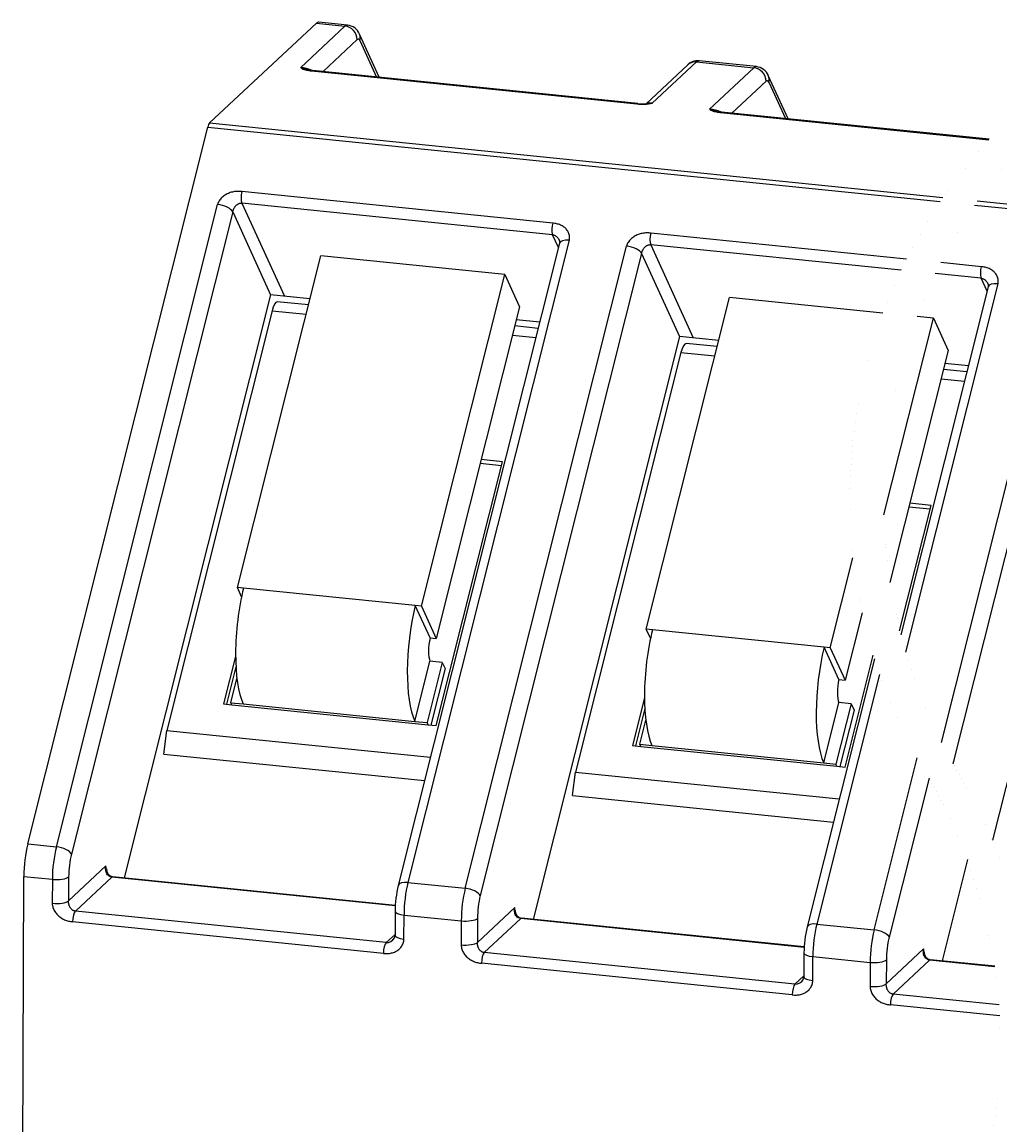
# Model space of a CAD drawing. Header units: millimetres. Extents: x 6 to 292, y 5 to 204.
# Drawn here: x 218.28 to 246.75, y 134.15 to 166.27 of the extents above; entities that cross this region are included whole.
import ezdxf
from ezdxf.lldxf.tags import DXFTag

# ---------------------------------------------------------------- set-up
doc = ezdxf.new("R2010")
doc.units = ezdxf.units.MM
doc.layers.add('200123617', color=7, linetype='Continuous')
doc.layers.add('尺寸层', color=7, linetype='Continuous')
tags = doc.linetypes.add('DIVIDE2', pattern=[15.875, 6.35, -3.175, 0, -3.175, 0, -3.175]).pattern_tags.tags
tags[14:15] = [DXFTag(74, 4), DXFTag(75, 0), DXFTag(340, '0'), DXFTag(46, 0.0), DXFTag(50, 0.0), DXFTag(44, 0.0), DXFTag(45, 0.0)]
tags[12:13] = [DXFTag(74, 4), DXFTag(75, 0), DXFTag(340, '0'), DXFTag(46, 0.0), DXFTag(50, 0.0), DXFTag(44, 0.0), DXFTag(45, 0.0)]
tags[10:11] = [DXFTag(74, 4), DXFTag(75, 0), DXFTag(340, '0'), DXFTag(46, 0.0), DXFTag(50, 0.0), DXFTag(44, 0.0), DXFTag(45, 0.0)]
tags[8:9] = [DXFTag(74, 4), DXFTag(75, 0), DXFTag(340, '0'), DXFTag(46, 0.0), DXFTag(50, 0.0), DXFTag(44, 0.0), DXFTag(45, 0.0)]
tags[6:7] = [DXFTag(74, 4), DXFTag(75, 0), DXFTag(340, '0'), DXFTag(46, 0.0), DXFTag(50, 0.0), DXFTag(44, 0.0), DXFTag(45, 0.0)]
tags[4:5] = [DXFTag(74, 4), DXFTag(75, 0), DXFTag(340, '0'), DXFTag(46, 0.0), DXFTag(50, 0.0), DXFTag(44, 0.0), DXFTag(45, 0.0)]

# ---------------------------------------------------------------- blocks, each defined once
blk = doc.blocks.new('SE7')
at = {"layer": '200123617', "color": 7, "linetype": 'Continuous'}
for p, q in [((223.737, 163.33), (226.841, 166.232)), ((226.386, 164.944), (227.674, 166.147)), ((226.841, 166.232), (227.674, 166.147)), ((227.747, 166.179), (226.914, 166.263)), ((227.036, 164.825), (228.029, 165.754)), ((228.67, 164.659), (228.095, 165.917)), ((228.11, 165.725), (228.595, 164.667)), ((237.902, 165.108), (236.614, 163.905)), ((237.902, 165.108), (239.567, 164.938)), ((239.64, 164.97), (237.975, 165.139)), ((226.705, 164.846), (236.168, 163.884)), ((236.193, 163.894), (226.73, 164.856)), ((237.644, 165.024), (236.432, 163.891)), ((238.279, 163.735), (239.567, 164.938)), ((238.929, 163.616), (239.922, 164.545)), ((240.563, 163.45), (239.988, 164.709)), ((240.003, 164.516), (240.488, 163.458)), ((238.573, 163.639), (238.598, 163.637)), ((238.631, 163.646), (238.598, 163.65)), ((238.598, 163.637), (246.405, 162.843)), ((246.416, 162.855), (238.623, 163.647)), ((218.447, 142.356), (223.682, 163.21)), ((223.682, 163.21), (244.988, 161.044)), ((223.737, 163.33), (245.068, 161.162)), ((233.716, 160.416), (224.675, 161.335)), ((219.279, 142.271), (223.97, 160.957)), ((233.712, 160.079), (224.674, 160.998)), ((224.674, 160.998), (225.913, 158.288)), ((224.408, 160.744), (219.717, 142.058)), ((224.408, 160.744), (225.512, 158.329)), ((233.883, 159.706), (233.712, 160.079)), ((244.007, 159.37), (236.568, 160.126)), ((233.915, 159.832), (229.224, 141.147)), ((234.198, 159.917), (229.507, 141.232)), ((231.172, 141.062), (235.863, 159.748)), ((243.85, 159.049), (236.567, 159.789)), ((236.567, 159.789), (237.806, 157.08)), ((224.546, 149.812), (226.968, 159.461)), ((232.32, 158.917), (226.968, 159.461)), ((236.301, 159.535), (231.61, 140.85)), ((236.301, 159.535), (237.405, 157.12)), ((229.897, 149.268), (232.32, 158.917)), ((232.32, 158.917), (232.75, 157.977)), ((225.512, 158.329), (221.254, 141.367)), ((226.655, 158.213), (225.512, 158.329)), ((226.61, 158.034), (225.705, 158.126)), ((236.439, 148.604), (238.861, 158.253)), ((243.321, 157.799), (238.861, 158.253)), ((225.553, 157.864), (222.488, 145.654)), ((225.553, 157.864), (226.542, 157.763)), ((232.75, 157.977), (230.328, 148.328)), ((233.293, 157.355), (232.611, 157.424)), ((233.338, 157.534), (232.656, 157.603)), ((232.543, 157.153), (233.225, 157.084)), ((237.405, 157.12), (233.147, 140.158)), ((238.548, 157.004), (237.405, 157.12)), ((238.503, 156.825), (237.598, 156.917)), ((237.446, 156.655), (234.381, 144.446)), ((237.446, 156.655), (238.435, 156.554)), ((232.256, 153.472), (231.635, 153.535)), ((230.329, 145.796), (232.256, 153.472)), ((232.227, 153.358), (231.606, 153.421)), ((241.79, 148.06), (242.448, 150.678)), ((224.724, 149.794), (224.546, 149.812)), ((224.667, 149.547), (224.546, 149.812)), ((229.719, 149.287), (224.724, 149.794)), ((230.149, 148.346), (229.719, 149.287)), ((229.897, 149.268), (229.719, 149.287)), ((229.897, 149.268), (230.328, 148.328)), ((242.713, 149.081), (242.221, 147.119)), ((236.617, 148.586), (236.439, 148.604)), ((236.56, 148.338), (236.439, 148.604)), ((241.612, 148.078), (236.617, 148.586)), ((230.149, 148.346), (230.328, 148.328)), ((242.042, 147.137), (241.612, 148.078)), ((241.79, 148.06), (241.612, 148.078)), ((241.79, 148.06), (242.221, 147.119)), ((224.492, 147.811), (224.145, 146.425)), ((242.222, 144.588), (243.04, 147.846)), ((224.502, 147.504), (224.229, 146.416)), ((229.706, 145.918), (230.147, 147.672)), ((230.503, 147.636), (230.063, 145.882)), ((230.503, 147.636), (230.147, 147.672)), ((230.587, 147.453), (230.175, 145.812)), ((230.503, 147.636), (230.587, 147.453)), ((243.075, 147.735), (241.117, 139.938)), ((224.354, 146.462), (224.531, 147.165)), ((243.224, 147.288), (241.4, 140.023)), ((242.042, 147.137), (242.221, 147.119)), ((224.354, 146.462), (224.711, 146.425)), ((224.382, 146.401), (224.354, 146.462)), ((236.385, 146.602), (236.037, 145.216)), ((241.599, 144.709), (242.04, 146.464)), ((242.396, 146.427), (242.04, 146.464)), ((224.145, 146.425), (224.382, 146.401)), ((224.382, 146.401), (230.091, 145.82)), ((224.711, 146.425), (229.706, 145.918)), ((236.395, 146.295), (236.122, 145.208)), ((242.396, 146.427), (241.956, 144.673)), ((242.48, 146.244), (242.068, 144.603)), ((242.396, 146.427), (242.48, 146.244)), ((229.706, 145.918), (230.063, 145.882)), ((230.091, 145.82), (230.063, 145.882)), ((230.091, 145.82), (230.329, 145.796)), ((236.247, 145.253), (236.424, 145.956)), ((222.402, 144.968), (222.488, 145.654)), ((222.488, 145.654), (230.16, 144.875)), ((236.037, 145.216), (236.275, 145.192)), ((236.247, 145.253), (236.604, 145.217)), ((236.275, 145.192), (236.247, 145.253)), ((236.275, 145.192), (241.984, 144.612)), ((236.604, 145.217), (241.599, 144.709)), ((222.402, 144.968), (229.99, 144.197)), ((243.065, 139.854), (244.321, 144.858)), ((241.599, 144.709), (241.956, 144.673)), ((241.984, 144.612), (241.956, 144.673)), ((241.984, 144.612), (242.222, 144.588)), ((234.295, 143.759), (234.381, 144.446)), ((234.381, 144.446), (242.053, 143.666)), ((244.665, 144.27), (243.502, 139.641)), ((234.295, 143.759), (241.883, 142.988)), ((218.447, 142.356), (219.279, 142.271)), ((220.72, 141.714), (219.633, 140.697)), ((245.78, 141.899), (245.04, 138.949)), ((218.282, 128.562), (218.331, 141.408)), ((218.331, 141.408), (219.163, 141.324)), ((219.163, 141.324), (219.161, 140.626)), ((219.635, 141.395), (219.633, 140.697)), ((220.892, 141.39), (219.831, 140.399)), ((229.138, 140.552), (220.892, 141.39)), ((229.139, 140.565), (220.916, 141.401)), ((229.507, 141.232), (231.172, 141.062)), ((228.87, 139.481), (219.831, 140.399)), ((229.132, 140.393), (229.129, 139.696)), ((232.613, 140.505), (231.526, 139.489)), ((228.792, 139.17), (219.753, 140.089)), ((229.389, 139.586), (229.391, 140.284)), ((229.391, 140.284), (231.056, 140.115)), ((231.056, 140.115), (231.054, 139.417)), ((231.528, 140.186), (231.526, 139.489)), ((232.785, 140.182), (231.724, 139.19)), ((241.031, 139.344), (232.785, 140.182)), ((241.031, 139.357), (232.809, 140.192)), ((228.87, 139.481), (229.129, 139.723)), ((241.4, 140.023), (243.065, 139.854)), ((240.763, 138.272), (231.724, 139.19)), ((241.025, 139.185), (241.022, 138.487)), ((241.281, 138.378), (241.284, 139.075)), ((241.284, 139.075), (242.949, 138.906)), ((244.506, 139.297), (243.419, 138.28)), ((240.685, 137.962), (231.646, 138.88)), ((242.949, 138.906), (242.947, 138.208)), ((243.421, 138.978), (243.419, 138.28)), ((244.678, 138.973), (243.617, 137.982)), ((246.579, 138.78), (244.678, 138.973)), ((246.577, 138.793), (244.702, 138.983)), ((240.763, 138.272), (241.022, 138.514)), ((246.702, 137.668), (243.617, 137.982)), ((246.722, 137.348), (243.539, 137.672))]:
    blk.add_line(p, q, dxfattribs=at)
for centre, radius, start, end in [((227.7, 165.751), 0.429, 22.8224, 83.7745), ((237.93, 164.73), 0.411, 83.8274, 134.1219), ((226.268, 163.83), 1.12, 66.3581, 83.9035), ((226.998, 167.942), 3.098, 263.0553, 265.1298), ((239.593, 164.542), 0.429, 22.8224, 83.7745), ((236.332, 165.178), 1.305, 262.801, 282.5131), ((236.337, 165.145), 1.259, 263.4419, 276.7821), ((236.908, 159.041), 4.872, 93.4527, 95.4926), ((238.161, 162.622), 1.12, 66.4193, 83.9034), ((238.837, 165.892), 2.255, 261.5153, 263.9423), ((234.289, 160.242), 0.599, 163.1184, 195.7666), ((218.805, 141.42), 1.938, 6.1999, 8.7235), ((220.953, 141.618), 0.22, 177.868, 261.6905), ((232.37, 140.378), 3.238, 166.2765, 179.7334), ((230.697, 140.211), 1.938, 6.1979, 8.7207), ((232.846, 140.409), 0.22, 177.868, 261.6905), ((244.263, 139.17), 3.238, 166.2765, 179.7334), ((228.873, 139.756), 0.275, 269.3638, 331.6383), ((228.919, 139.709), 0.21, 310.5905, 355.8806), ((242.591, 139.003), 1.938, 6.1984, 8.7214), ((244.739, 139.201), 0.22, 177.8688, 261.6906), ((240.812, 138.501), 0.21, 310.5905, 355.8806), ((240.766, 138.547), 0.275, 269.3638, 331.6383)]:
    blk.add_arc(centre, radius, start, end, dxfattribs=at)
for centre, major_axis, ratio, start_param, end_param in [((226.839, 165.517), (-0.076, -0.746), 0.29226, 3.141593, 3.464508), ((227.671, 165.432), (-0.076, -0.746), 0.29226, 3.141879, 3.464508), ((227.672, 165.79), (-0.256, 0.274), 0.90691, 3.908163, 5.47896), ((228.028, 165.396), (-0.038, -0.373), 0.29226, 2.67911, 3.464508), ((227.754, 165.761), (-0.341, -0.156), 0.855873, 2.541043, 3.143524), ((237.9, 164.75), (0.256, -0.274), 0.90691, 2.337367, 3.141593), ((237.899, 164.393), (-0.076, -0.746), 0.29226, 3.141593, 3.464508), ((226.704, 164.607), (-0.025, -0.249), 0.29226, 3.141593, 3.464508), ((239.564, 164.224), (-0.076, -0.746), 0.29226, 3.141879, 3.464508), ((239.565, 164.581), (-0.256, 0.274), 0.90691, 3.908163, 5.47896), ((239.921, 164.188), (-0.038, -0.373), 0.29226, 2.67911, 3.464508), ((239.647, 164.553), (-0.341, -0.156), 0.855873, 2.541043, 3.143524), ((236.167, 163.646), (-0.025, -0.249), 0.29223, 3.104245, 3.464504), ((223.736, 163.092), (0.025, 0.249), 0.29226, 0.322915, 1.108313), ((224.729, 161.217), (-0.025, -0.249), 0.29226, 4.249906, 5.820702), ((224.051, 160.78), (0.364, -0.091), 0.426691, 0.329061, 1.899857), ((236.622, 160.009), (-0.025, -0.249), 0.29226, 4.249906, 5.820702), ((234.279, 159.741), (0.364, -0.091), 0.426765, 1.900018, 3.141702), ((235.944, 159.572), (0.364, -0.091), 0.426691, 0.329053, 1.899857), ((225.66, 157.628), (0.051, 0.497), 0.29226, 0.038565, 1.108313), ((237.553, 156.42), (0.051, 0.497), 0.29226, 0.038565, 1.108313), ((225.262, 148.618), (0.253, 2.487), 0.29226, 1.108313, 2.67911), ((230.257, 148.111), (-0.253, -2.487), 0.29226, 4.249906, 5.820702), ((237.155, 147.41), (0.253, 2.487), 0.29226, 1.108313, 2.67911), ((230.257, 148.111), (0.051, 0.497), 0.29226, 1.108313, 2.67911), ((242.15, 146.902), (-0.253, -2.487), 0.29226, 4.249906, 5.820702), ((242.15, 146.902), (0.051, 0.497), 0.29226, 1.108313, 2.67911), ((218.715, 141.768), (-0.126, -1.244), 0.29226, 4.249906, 5.035304), ((219.548, 141.683), (0.126, 1.244), 0.29226, 1.108313, 1.893711), ((219.36, 142.095), (0.364, -0.091), 0.426691, 0.329061, 1.899857), ((219.905, 141.647), (0.088, 0.871), 0.29226, 1.108313, 1.893711), ((219.279, 141.431), (0.375, -0.001), 0.303477, 4.400638, 5.971435), ((229.588, 141.055), (0.364, -0.091), 0.426691, 1.899857, 3.141593), ((229.776, 140.644), (-0.126, -1.244), 0.29226, 4.249906, 5.035304), ((231.441, 140.474), (0.126, 1.244), 0.29226, 1.108313, 1.893711), ((231.253, 140.886), (0.364, -0.091), 0.426691, 0.329061, 1.899857), ((219.276, 140.734), (0.375, -0.001), 0.303477, 4.400638, 5.971435), ((231.798, 140.438), (0.088, 0.871), 0.29226, 1.108313, 1.893711), ((219.83, 140.161), (0.025, 0.249), 0.29226, 0.322915, 1.893711), ((229.507, 140.392), (0.375, -0.001), 0.303477, 3.142106, 4.400638), ((231.172, 140.223), (0.375, -0.001), 0.303477, 4.400638, 5.971435), ((241.481, 139.847), (0.364, -0.091), 0.426691, 1.899857, 3.141593), ((241.669, 139.435), (-0.126, -1.244), 0.29226, 4.249906, 5.035304), ((243.334, 139.266), (0.126, 1.244), 0.29226, 1.108313, 1.893711), ((243.146, 139.677), (0.364, -0.091), 0.426691, 0.329061, 1.899857), ((228.869, 139.242), (0.025, 0.249), 0.29226, 0.322915, 1.893711), ((229.504, 139.694), (0.375, -0.001), 0.303477, 3.141593, 4.400638), ((231.169, 139.525), (0.375, -0.001), 0.303477, 4.400638, 5.971435), ((243.691, 139.23), (0.088, 0.871), 0.29226, 1.108313, 1.893711), ((231.723, 138.952), (0.025, 0.249), 0.29226, 0.322915, 1.893711), ((241.4, 139.183), (0.375, -0.001), 0.303477, 3.142106, 4.400638), ((243.065, 139.014), (0.375, -0.001), 0.303477, 4.400638, 5.971435), ((241.397, 138.486), (0.375, -0.001), 0.303477, 3.141593, 4.400638), ((240.762, 138.034), (0.025, 0.249), 0.29226, 0.322915, 1.893711), ((243.062, 138.316), (0.375, -0.001), 0.303477, 4.400638, 5.971435), ((243.616, 137.744), (0.025, 0.249), 0.29226, 0.322915, 1.893711)]:
    blk.add_ellipse(centre, major_axis=major_axis, ratio=ratio, start_param=start_param, end_param=end_param, dxfattribs=at)
for points in [[(226.386, 164.944), (226.389, 164.94), (226.396, 164.93), (226.416, 164.915), (226.448, 164.9), (226.492, 164.884), (226.549, 164.869), (226.619, 164.856), (226.675, 164.849), (226.705, 164.846)], [(238.573, 163.64), (238.581, 163.647), (238.589, 163.651), (238.597, 163.65)], [(238.623, 163.647), (238.615, 163.648), (238.606, 163.645), (238.598, 163.637)], [(224.675, 161.335), (224.655, 161.337), (224.615, 161.34), (224.554, 161.341), (224.492, 161.337), (224.429, 161.328), (224.367, 161.313), (224.307, 161.293), (224.249, 161.268), (224.194, 161.237), (224.143, 161.201), (224.095, 161.161), (224.053, 161.115), (224.017, 161.066), (223.988, 161.013), (223.975, 160.976), (223.97, 160.957)], [(224.408, 160.744), (224.41, 160.752), (224.414, 160.767), (224.422, 160.792), (224.432, 160.817), (224.444, 160.843), (224.458, 160.867), (224.474, 160.891), (224.492, 160.914), (224.512, 160.935), (224.535, 160.954), (224.56, 160.971), (224.587, 160.985), (224.615, 160.994), (224.644, 160.999), (224.664, 160.999), (224.674, 160.998)], [(234.198, 159.917), (234.203, 159.936), (234.209, 159.974), (234.207, 160.03), (234.197, 160.084), (234.179, 160.136), (234.154, 160.184), (234.122, 160.228), (234.086, 160.268), (234.043, 160.304), (233.996, 160.335), (233.944, 160.361), (233.889, 160.382), (233.831, 160.398), (233.774, 160.409), (233.733, 160.414), (233.716, 160.416)], [(236.568, 160.126), (236.548, 160.128), (236.508, 160.131), (236.447, 160.132), (236.385, 160.129), (236.322, 160.12), (236.26, 160.105), (236.2, 160.084), (236.142, 160.059), (236.087, 160.028), (236.036, 159.993), (235.988, 159.952), (235.946, 159.907), (235.91, 159.857), (235.881, 159.804), (235.868, 159.767), (235.863, 159.748)], [(233.9, 159.93), (233.917, 159.885), (233.923, 159.853), (233.916, 159.835)], [(220.892, 141.39), (220.865, 141.393), (220.816, 141.41), (220.765, 141.456), (220.733, 141.51), (220.716, 141.565), (220.71, 141.618), (220.712, 141.668), (220.717, 141.699), (220.72, 141.714)], [(220.892, 141.39), (220.899, 141.397), (220.908, 141.401), (220.916, 141.4)], [(219.161, 140.626), (219.16, 140.605), (219.164, 140.564), (219.179, 140.503), (219.202, 140.445), (219.232, 140.389), (219.268, 140.337), (219.309, 140.29), (219.355, 140.247), (219.405, 140.208), (219.458, 140.175), (219.516, 140.147), (219.575, 140.124), (219.634, 140.108), (219.693, 140.096), (219.733, 140.091), (219.753, 140.089)], [(232.785, 140.182), (232.758, 140.184), (232.709, 140.201), (232.658, 140.248), (232.626, 140.301), (232.609, 140.356), (232.603, 140.41), (232.605, 140.46), (232.61, 140.491), (232.613, 140.505)], [(232.785, 140.182), (232.792, 140.189), (232.801, 140.192), (232.809, 140.191)], [(228.792, 139.17), (228.812, 139.168), (228.852, 139.165), (228.911, 139.165), (228.971, 139.169), (229.03, 139.18), (229.087, 139.196), (229.141, 139.219), (229.191, 139.247), (229.237, 139.281), (229.279, 139.32), (229.316, 139.364), (229.346, 139.414), (229.37, 139.468), (229.385, 139.526), (229.388, 139.566), (229.389, 139.586)], [(231.054, 139.417), (231.053, 139.397), (231.057, 139.356), (231.072, 139.295), (231.095, 139.236), (231.125, 139.18), (231.161, 139.129), (231.202, 139.081), (231.248, 139.038), (231.298, 139), (231.351, 138.966), (231.409, 138.938), (231.468, 138.916), (231.527, 138.899), (231.586, 138.887), (231.626, 138.882), (231.646, 138.88)], [(244.678, 138.973), (244.651, 138.976), (244.602, 138.993), (244.551, 139.039), (244.519, 139.092), (244.502, 139.147), (244.496, 139.201), (244.498, 139.251), (244.503, 139.282), (244.506, 139.297)], [(244.678, 138.973), (244.685, 138.98), (244.694, 138.983), (244.702, 138.982)], [(240.685, 137.962), (240.705, 137.96), (240.745, 137.957), (240.804, 137.956), (240.864, 137.961), (240.923, 137.971), (240.98, 137.988), (241.034, 138.01), (241.084, 138.038), (241.13, 138.072), (241.172, 138.111), (241.209, 138.156), (241.239, 138.205), (241.262, 138.259), (241.278, 138.317), (241.281, 138.357), (241.281, 138.378)], [(242.947, 138.208), (242.946, 138.188), (242.95, 138.147), (242.965, 138.086), (242.988, 138.027), (243.018, 137.972), (243.054, 137.92), (243.095, 137.872), (243.141, 137.829), (243.191, 137.791), (243.244, 137.758), (243.302, 137.729), (243.36, 137.707), (243.42, 137.69), (243.479, 137.679), (243.519, 137.674), (243.539, 137.672)]]:
    blk.add_open_spline(points, degree=3, dxfattribs=at)
for points, knots in [([(226.386, 164.944), (226.403, 164.94), (226.435, 164.931), (226.48, 164.916), (226.527, 164.899), (226.571, 164.883), (226.601, 164.873), (226.613, 164.869)], [0, 0, 0, 0, 0.1428571, 0.2857143, 0.4285714, 0.5714286, 0.6633043, 0.6633043, 0.6633043, 0.6633043]), ([(236.614, 163.905), (236.604, 163.906), (236.585, 163.907), (236.559, 163.908), (236.534, 163.908), (236.511, 163.907), (236.488, 163.905), (236.466, 163.9), (236.451, 163.896), (236.443, 163.893), (236.44, 163.892)], [0, 0, 0, 0, 0.0666667, 0.1333333, 0.2, 0.2666667, 0.3333333, 0.4, 0.4666667, 0.49135, 0.49135, 0.49135, 0.49135]), ([(238.279, 163.735), (238.296, 163.732), (238.328, 163.723), (238.373, 163.707), (238.42, 163.69), (238.461, 163.675), (238.486, 163.667), (238.495, 163.664)], [0, 0, 0, 0, 0.1516364, 0.3032728, 0.4549092, 0.6065455, 0.6740268, 0.6740268, 0.6740268, 0.6740268]), ([(238.279, 163.735), (238.282, 163.731), (238.289, 163.722), (238.309, 163.707), (238.341, 163.691), (238.385, 163.675), (238.442, 163.661), (238.505, 163.648), (238.552, 163.642), (238.573, 163.64)], [0, 0, 0, 0, 0.148959, 0.297917, 0.446876, 0.595835, 0.744793, 0.893752, 1, 1, 1, 1]), ([(233.712, 160.079), (233.722, 160.078), (233.742, 160.074), (233.771, 160.064), (233.799, 160.048), (233.825, 160.03), (233.848, 160.008), (233.868, 159.984), (233.885, 159.959), (233.899, 159.933), (233.908, 159.913), (233.912, 159.901), (233.913, 159.898)], [0, 0, 0, 0, 0.0714286, 0.1428571, 0.2142857, 0.2857143, 0.3571429, 0.4285714, 0.5, 0.5714286, 0.6428571, 0.6652606, 0.6652606, 0.6652606, 0.6652606]), ([(236.301, 159.535), (236.302, 159.543), (236.307, 159.559), (236.315, 159.583), (236.325, 159.609), (236.337, 159.634), (236.351, 159.659), (236.367, 159.683), (236.385, 159.705), (236.405, 159.726), (236.428, 159.746), (236.453, 159.763), (236.48, 159.776), (236.508, 159.785), (236.537, 159.79), (236.557, 159.79), (236.567, 159.789)], [0, 0, 0, 0, 0.071407, 0.142837, 0.214267, 0.285697, 0.357128, 0.428558, 0.499988, 0.571418, 0.642849, 0.714279, 0.785709, 0.857139, 0.92857, 1, 1, 1, 1]), ([(219.831, 140.399), (219.821, 140.4), (219.802, 140.404), (219.775, 140.414), (219.749, 140.428), (219.726, 140.446), (219.706, 140.467), (219.688, 140.49), (219.674, 140.514), (219.661, 140.539), (219.651, 140.565), (219.644, 140.592), (219.638, 140.619), (219.635, 140.646), (219.633, 140.672), (219.633, 140.689), (219.633, 140.697)], [0, 0, 0, 0, 0.071429, 0.142857, 0.214286, 0.285714, 0.357143, 0.428571, 0.5, 0.571429, 0.642857, 0.714286, 0.785714, 0.857143, 0.928571, 1, 1, 1, 1]), ([(231.724, 139.19), (231.714, 139.191), (231.695, 139.195), (231.668, 139.205), (231.642, 139.22), (231.619, 139.238), (231.599, 139.258), (231.581, 139.281), (231.567, 139.305), (231.554, 139.331), (231.544, 139.357), (231.537, 139.384), (231.531, 139.411), (231.528, 139.437), (231.526, 139.464), (231.526, 139.481), (231.526, 139.489)], [0, 0, 0, 0, 0.071429, 0.142857, 0.214286, 0.285714, 0.357143, 0.428571, 0.5, 0.571429, 0.642857, 0.714286, 0.785714, 0.857143, 0.928571, 1, 1, 1, 1]), ([(243.617, 137.982), (243.607, 137.983), (243.588, 137.987), (243.561, 137.997), (243.535, 138.011), (243.512, 138.029), (243.492, 138.05), (243.474, 138.072), (243.46, 138.097), (243.447, 138.122), (243.437, 138.148), (243.43, 138.175), (243.424, 138.202), (243.421, 138.229), (243.419, 138.255), (243.419, 138.272), (243.419, 138.28)], [0, 0, 0, 0, 0.071429, 0.142857, 0.214286, 0.285714, 0.357143, 0.428571, 0.5, 0.571429, 0.642857, 0.714286, 0.785714, 0.857143, 0.928571, 1, 1, 1, 1])]:
    blk.add_open_spline(points, degree=3, knots=knots, dxfattribs=at)
blk = doc.blocks.new('SE8')
at = {"layer": '200123617', "color": 7, "linetype": 'Continuous'}
for p, q in [((245.983, 160.943), (259.936, 159.525)), ((246.063, 161.061), (259.991, 159.646)), ((246.184, 159.149), (245.002, 159.269)), ((246.18, 158.812), (244.844, 158.948)), ((246.351, 158.438), (246.18, 158.812)), ((246.383, 158.565), (243.839, 148.433)), ((246.666, 158.65), (243.977, 147.937)), ((245.023, 145.306), (248.331, 158.481)), ((248.769, 158.268), (245.358, 144.683)), ((244.788, 157.65), (244.316, 157.698)), ((243.35, 151.924), (244.788, 157.65)), ((244.788, 157.65), (245.218, 156.71)), ((245.218, 156.71), (243.524, 149.963)), ((245.761, 156.088), (245.079, 156.157)), ((245.806, 156.267), (245.124, 156.336)), ((245.011, 155.886), (245.693, 155.817)), ((249.873, 155.853), (246.511, 142.462)), ((244.724, 152.204), (244.103, 152.268)), ((243.808, 148.556), (244.724, 152.204)), ((244.695, 152.091), (244.074, 152.154))]:
    blk.add_line(p, q, dxfattribs=at)
blk.add_arc((246.756, 158.975), 0.599, 163.1184, 195.7666, dxfattribs=at)
blk.add_ellipse((246.747, 158.474), major_axis=(0.364, -0.091), ratio=0.426765, start_param=1.900018, end_param=3.141702, dxfattribs=at)
for points in [[(246.666, 158.65), (246.671, 158.669), (246.677, 158.707), (246.675, 158.763), (246.665, 158.817), (246.647, 158.869), (246.622, 158.917), (246.59, 158.961), (246.553, 159.001), (246.511, 159.036), (246.464, 159.068), (246.412, 159.094), (246.357, 159.115), (246.299, 159.131), (246.242, 159.142), (246.201, 159.147), (246.184, 159.149)], [(246.368, 158.663), (246.385, 158.618), (246.391, 158.586), (246.384, 158.568)]]:
    blk.add_open_spline(points, degree=3, dxfattribs=at)
blk.add_open_spline([(246.18, 158.812), (246.19, 158.811), (246.21, 158.807), (246.239, 158.796), (246.267, 158.781), (246.293, 158.762), (246.316, 158.741), (246.336, 158.717), (246.353, 158.692), (246.367, 158.666), (246.376, 158.646), (246.38, 158.634), (246.381, 158.631)], degree=3, knots=[0, 0, 0, 0, 0.0714286, 0.1428571, 0.2142857, 0.2857143, 0.3571429, 0.4285714, 0.5, 0.5714286, 0.6428571, 0.6652606, 0.6652606, 0.6652606, 0.6652606], dxfattribs=at)
blk = doc.blocks.new('SE14')
at = {"layer": '尺寸层', "color": 7, "linetype": 'DIVIDE2', "const_width": 0.00013}
for points in [[(246.416, 162.855, 0.331965), (244.547, 144.469, -0.331965), (242.679, 126.082, -0.331965)], [(247.411, 162.754, 0.331965), (245.542, 144.368, -0.331965), (243.673, 125.981, -0.331965)]]:
    blk.add_lwpolyline(points, format="xyb", dxfattribs=at)

msp = doc.modelspace()

# ---------------------------------------------------------------- block references
at = {"layer": '尺寸层'}
for name in ['SE7', 'SE8', 'SE14']:
    msp.add_blockref(name, (0, 0), dxfattribs=at)

doc.saveas('drawing.dxf')
